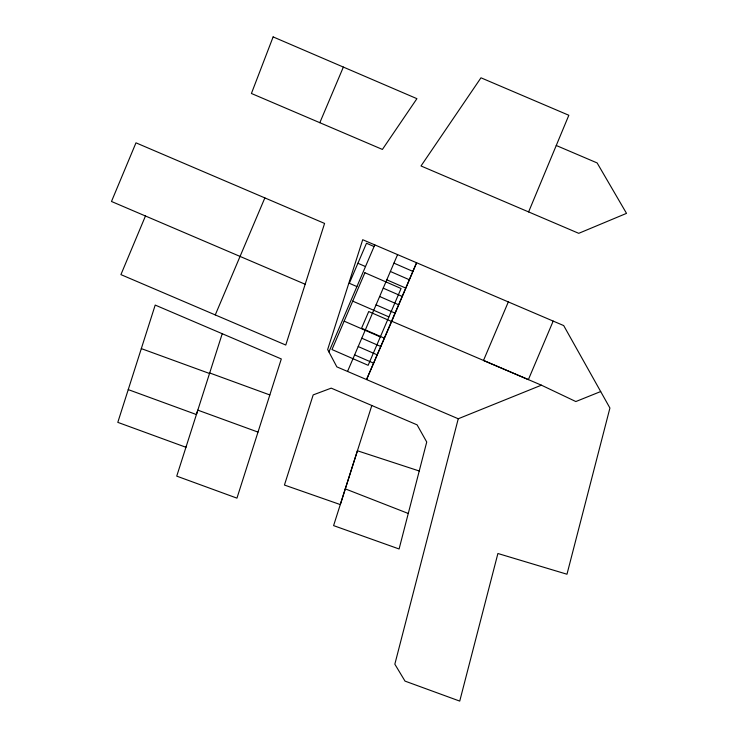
<?xml version="1.0" encoding="UTF-8"?>
<svg xmlns="http://www.w3.org/2000/svg" width="738" height="738" viewBox="0 0 738 738"><rect width="100%" height="100%" fill="white"/><g stroke="black" fill="none" stroke-linecap="round" stroke-linejoin="round"><path stroke-width="1.11" d="M419.249 470.992L357.413 450.77L333.594 525.613L399.092 548.98L426.73 442.016L417.09 424.857L331.214 388.142L313.18 394.904L284.434 485.041L340.301 504.58L371.814 405.503M458.252 418.76L394.839 664.182L405.014 681.109L459.737 701.1L497.901 553.5L566.978 574.229L609.92 408.022L563.694 325.578L362.709 239.721L327.654 349.535L336.842 366.869L458.252 418.76L541.406 385.181L575.834 401.546L600.686 391.546M222.23 333.705L176.733 476.13L236.953 498.141L281.307 358.954L155.201 305.071L117.803 422.357L185.948 447.274L186.317 446.13M528.611 211.917L568.832 115.266L480.973 77.804L421.011 165.967L578.74 233.328L626.516 213.365L597.125 162.932L556.249 145.487M145.46 215.994L120.921 274.619L285.772 345.043L324.582 223.429L135.977 142.831L111.484 201.474L305.172 284.25M215.265 314.923L264.859 197.904M319.822 122.702L343.364 67.066M391.795 321.261L416.601 262.746L366.546 379.563L391.795 321.261L541.406 385.181M508.316 301.925L483.501 360.458L528.38 379.618L553.186 321.076M328.917 351.915L374.784 244.878M347.533 371.445L397.588 254.619M209.684 372.958L269.84 394.95M141.318 348.613L209.518 373.483M257.996 432.09L197.821 410.144L196.4 414.544L128.246 389.609M345.292 488.879L408.28 513.473M374.065 246.547L366.491 243.245L349.332 283.281L356.915 286.584M393.944 263.134L412.893 271.399M390.374 271.473L409.313 279.739M357.912 263.263L365.494 266.566M386.795 279.822L405.743 288.078M383.225 288.161L402.164 296.418M379.646 296.501L398.594 304.766M376.076 304.84L395.024 313.106M352.727 301.132L388.898 316.897M391.444 321.445L368.714 311.528L361.565 328.216L384.295 338.133M344.157 321.15L380.319 336.915M361.777 338.207L380.725 346.473M358.207 346.546L377.146 354.812M354.627 354.895L373.576 363.151M273.125 36.9L251.418 93.477L382.404 149.436L416.915 98.671L273.125 36.9M364.895 272.737L331.989 349.544L368.151 365.31L401.066 288.503L364.895 272.737"/></g></svg>
